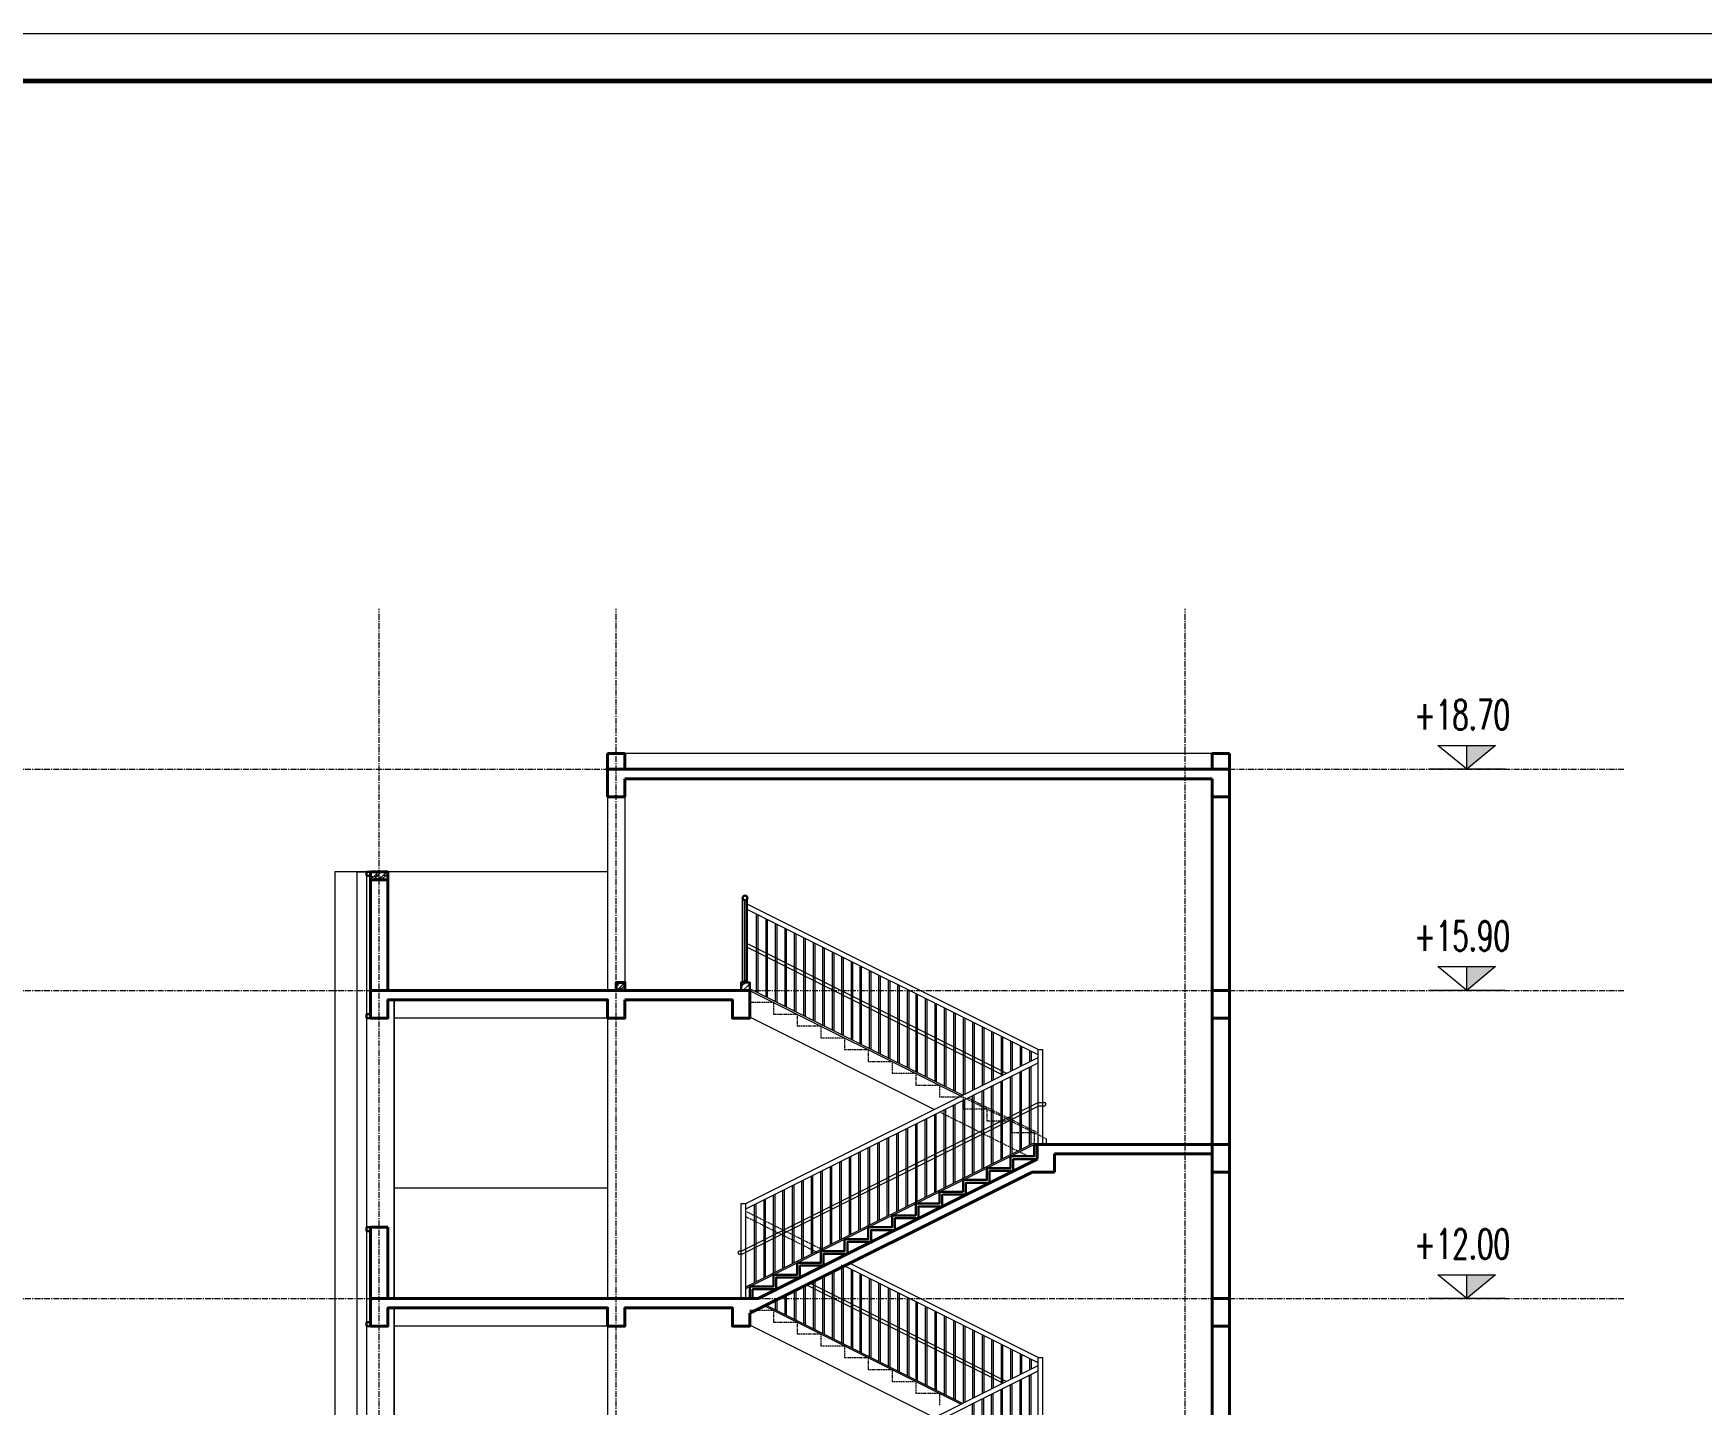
# Model space of a CAD drawing. Header units: millimetres. Extents: x 3174748 to 6019813, y -1021377 to -162175.
# Drawn here: x 4323444 to 4344555, y -201169 to -183809 of the extents above; entities that cross this region are included whole.
import ezdxf
from ezdxf.enums import TextEntityAlignment as Align

# ---------------------------------------------------------------- set-up
doc = ezdxf.new("R2010")
doc.units = ezdxf.units.MM
doc.header["$LTSCALE"] = 60
doc.header["$MEASUREMENT"] = 0
doc.linetypes.add('CENTER', pattern=[2, 1.25, -0.25, 0.25, -0.25])
doc.linetypes.add('HIDDEN', pattern=[0.375, 0.25, -0.125])
doc.layers.get('DEFPOINTS').update_dxf_attribs({"lineweight": 0})
for name, color, linetype, lineweight in [('cat1', 30, 'Continuous', 40), ('cat2', 22, 'Continuous', 30), ('hatch1', 136, 'Continuous', 9), ('Khungten_LCDI', 7, 'Continuous', 5), ('LC Text1', 3, 'Continuous', 20), ('LC Text2', 7, 'Continuous', 25), ('manh1', 67, 'Continuous', 13), ('manh2', 155, 'Continuous', 9), ('thay1', 63, 'Continuous', 18), ('thay2', 151, 'Continuous', 15), ('truc', 76, 'CENTER', 9)]:
    doc.layers.add(name, color=color, linetype=linetype, lineweight=lineweight)
doc.styles.add('Khungten', font='VHAVAN.TTF', dxfattribs={"width": 0.9, "height": 5000})
doc.styles.add('T1', font='Vnsimli.shx', dxfattribs={"width": 0.8})
doc.styles.add('Title', font='VHBLACK.TTF', dxfattribs={"width": 0.8})

# ---------------------------------------------------------------- blocks, each defined once
blk = doc.blocks.new('A$C7F5C7EA4')
at = {"layer": 'truc'}
for p, q in [((5947, 0), (5947, 26899)), ((8946, 0), (8946, 26899)), ((16146, 0), (16146, 26899)), ((984, 24868), (21699, 24868)), ((984, 22068), (21699, 22068)), ((984, 18168), (21699, 18168)), ((984, 14268), (21699, 14268)), ((984, 10368), (21699, 10368)), ((984, 6168), (21699, 6168))]:
    blk.add_line(p, q, dxfattribs=at)
blk = doc.blocks.new('lcdi fix H')
at = {"layer": 'DEFPOINTS', "lineweight": 0}
blk.add_lwpolyline([(-1200, -14850), (-1200, 14850), (40800, 14850), (40800, -14850)], close=True, dxfattribs=at)
at = {"layer": 'Khungten_LCDI', "color": 5, "lineweight": 60}
blk.add_lwpolyline([(0, -14650), (0, 14650), (40600, 14650), (40600, -14650)], close=True, dxfattribs=at)
at = {"color": 7, "style": 'Khungten', "width": 0.8}
for tag, p in [('REVISION', (39498.8, -10746.3)), ('NGAYHT', (39546.1, -11609.4))]:
    blk.add_attdef(tag, text='', height=200, dxfattribs=at).set_placement(p, align=Align.CENTER)
at = {"layer": 'LC Text1', "style": 'Title', "width": 3.882085}
for tag, p, p2 in [('TENBANVE1', (36912.7, -8885.8), (40339.1, -8885.8)), ('TENBANVE2', (36912.7, -9562.5), (40339.1, -9562.5))]:
    blk.add_attdef(tag, text='', height=250, dxfattribs=at).set_placement(p, p2, align=Align.FIT)
at = {"layer": 'LC Text1', "style": 'Title', "width": 0.7}
blk.add_attdef('SOBANVE', text='', height=250, dxfattribs=at).set_placement((39562, -13896.2), align=Align.CENTER)
blk = doc.blocks.new('A$C0F0C530D')
at = {"layer": 'hatch1'}
h = blk.add_hatch(dxfattribs=at)
h.set_pattern_fill('BTCT', color=256, scale=20)
h.set_pattern_definition([(50, (-247291.72, 96718.81), (143.452037, -12.550427), [15, -165]), (355, (-247291.72, 96718.81), (-27.75027, 150.43843), [12, -132]), (100.4514, (-247279.77, 96717.77), (115.701876, 137.88791), [12.74804, -140.22842]), (46.1842, (-247291.72, 96758.81), (213.44821, -33.1038), [22.5, -247.5]), (96.6356, (-247273.93, 96756.05), (186.93254, 194.82357), [19.12206, -210.3426]), (351.1842, (-247291.72, 96758.81), (186.93239, 194.82372), [18, -198]), (21, (-247271.72, 96748.81), (119.38141, -80.52378), [15, -165]), (326, (-247271.72, 96748.81), (48.66307, 145.03001), [12, -132]), (71.4514, (-247261.77, 96742.1), (168.044526, 64.5061), [12.74804, -140.22842]), (37.5, (-247291.72, 96718.813), (2.431971, 66.578771), [0, -130.4, 0, -134, 0, -132.5]), (7.5, (-247291.72, 96718.81), (52.613907, 78.882342), [0, -76.4, 0, -127.4, 0, -50.5]), (327.5, (-247336.32, 96718.813), (106.764487, -4.510974), [0, -50, 0, -156, 0, -207]), (317.5, (-247356.32, 96718.81), (116.637234, 20.020996), [0, -65, 0, -103.6, 0, -147]), (45, (-247291.72, 96718.81), (-53.033009, 53.033009), []), (45, (-247256.365, 96718.81), (-53.033009, 53.033009), [])])
h.paths.add_polyline_path([(110, 100), (0, 100), (0, 0), (110, 0)])
at = {"layer": 'cat1'}
blk.add_lwpolyline([(0, 0), (110, 0), (110, 100), (0, 100)], close=True, dxfattribs=at)
blk = doc.blocks.new('Caodo1')
at = {"layer": 'LC Text1'}
blk.add_hatch(color=4, dxfattribs=at).paths.add_polyline_path([(0, 200), (0, 0), (243, 200)])
at = {"layer": 'LC Text1', "color": 4}
for p, q in [((0, 0), (0, 200)), ((324, 0), (-324, 0))]:
    blk.add_line(p, q, dxfattribs=at)
blk.add_lwpolyline([(-243, 200), (243, 200), (0, 0), (0, 0)], close=True, dxfattribs=at)
at = {"layer": 'LC Text1', "color": 4, "style": 'T1', "width": 0.8}
blk.add_attdef('%%P0,00', text='', height=250, dxfattribs=at).set_placement((-39, 460), align=Align.MIDDLE_CENTER)
blk = doc.blocks.new('A$C734D07D0')
at = {"layer": 'hatch1'}
h = blk.add_hatch(dxfattribs=at)
h.set_pattern_fill('BTCT', color=256, scale=20)
h.set_pattern_definition([(50, (-237974.33, 109918.81), (143.452037, -12.550427), [15, -165]), (355, (-237974.33, 109918.81), (-27.75027, 150.43843), [12, -132]), (100.4514, (-237962.38, 109917.77), (115.70188, 137.88791), [12.74804, -140.22842]), (46.1842, (-237974.33, 109958.81), (213.44821, -33.1038), [22.5, -247.5]), (96.6356, (-237956.54, 109956.05), (186.93254, 194.82357), [19.12206, -210.3426]), (351.1842, (-237974.33, 109958.81), (186.93239, 194.82372), [18, -198]), (21, (-237954.33, 109948.81), (119.38141, -80.52378), [15, -165]), (326, (-237954.33, 109948.81), (48.66307, 145.03001), [12, -132]), (71.4514, (-237944.38, 109942.1), (168.044526, 64.5061), [12.74804, -140.22842]), (37.5, (-237974.33, 109918.813), (2.431971, 66.578771), [0, -130.4, 0, -134, 0, -132.5]), (7.5, (-237974.33, 109918.81), (52.613907, 78.882342), [0, -76.4, 0, -127.4, 0, -50.5]), (327.5, (-238018.93, 109918.813), (106.764487, -4.510974), [0, -50, 0, -156, 0, -207]), (317.5, (-238038.93, 109918.81), (116.637234, 20.020996), [0, -65, 0, -103.6, 0, -147]), (45, (-237974.33, 109918.81), (-53.033009, 53.033009), []), (45, (-237938.975, 109918.81), (-53.033009, 53.033009), [])])
h.paths.add_polyline_path([(220, 100), (0, 100), (0, 0), (220, 0)])
at = {"layer": 'cat1'}
blk.add_lwpolyline([(220, 100), (0, 100), (0, 0), (220, 0)], close=True, dxfattribs=at)

msp = doc.modelspace()

# ---------------------------------------------------------------- hatches: boundary and pattern name
at = {"layer": 'hatch1'}
h = msp.add_hatch(dxfattribs=at)
h.set_pattern_fill('BHAI3', color=256, scale=50, angle=45, pattern_type=2)
h.set_pattern_definition([(45, (3880983.21, -142137.907), (-35.355339, 35.355339), [50])])
h.paths.add_polyline_path([(4332509.7, -195824.5), (4332399.7, -195824.5), (4332399.7, -195924.5), (4332509.7, -195924.5)])

# ---------------------------------------------------------------- linework, layer by layer
at = {"layer": 'cat1'}
for p, q in [((4330929.7, -192924.5), (4330709.7, -192924.5)), ((4330709.7, -193474.5), (4330709.7, -192924.5)), ((4330929.7, -193124.5), (4330929.7, -192924.5)), ((4338359.7, -192924.5), (4338359.7, -193124.5)), ((4338579.7, -192924.5), (4338359.7, -192924.5)), ((4338579.7, -192924.5), (4338579.7, -212968.8)), ((4338579.7, -193124.5), (4330709.7, -193124.5)), ((4338359.7, -193244.5), (4330929.7, -193244.5)), ((4330929.7, -193474.5), (4330929.7, -193244.5)), ((4338359.7, -193244.5), (4338359.7, -205674.5)), ((4330929.7, -193474.5), (4330709.7, -193474.5)), ((4338579.7, -193474.5), (4338359.7, -193474.5)), ((4327710.5, -195924.5), (4327710.5, -194424.5)), ((4327930.5, -194424.5), (4327710.5, -194424.5)), ((4327930.5, -195924.5), (4327930.5, -194424.5)), ((4336109.7, -197874.5), (4338579.7, -197874.5)), ((4336144.7, -197874.5), (4336144.7, -198059.5)), ((4336364.7, -197994.5), (4338359.7, -197994.5)), ((4336364.7, -197994.5), (4336364.7, -198224.5)), ((4332509.7, -200011.2), (4336083, -198224.5)), ((4332614.7, -199824.5), (4336144.7, -198059.5)), ((4336083, -198224.5), (4336364.7, -198224.5)), ((4338359.7, -198224.5), (4338579.7, -198224.5)), ((4327710.5, -199824.5), (4327710.5, -198924.5)), ((4327710.5, -198924.5), (4327930.5, -198924.5)), ((4327930.5, -199824.5), (4327930.5, -198924.5))]:
    msp.add_line(p, q, dxfattribs=at)
for points in [[(4330929.7, -196044.5), (4332289.7, -196044.5), (4332289.7, -196274.5), (4332509.7, -196274.5), (4332509.7, -196044.5), (4332509.7, -195924.5), (4327710.5, -195924.5), (4327710.5, -196274.5), (4327930.5, -196274.5), (4327930.5, -196044.5), (4330709.7, -196044.5), (4330709.7, -196274.5), (4330929.7, -196274.5)], [(4338579.7, -195924.5), (4338359.7, -195924.5), (4338359.7, -196274.5), (4338579.7, -196274.5)], [(4338579.7, -199824.5), (4338359.7, -199824.5), (4338359.7, -200174.5), (4338579.7, -200174.5)]]:
    msp.add_lwpolyline(points, close=True, dxfattribs=at)
msp.add_lwpolyline([(4332614.7, -199824.5), (4327710.5, -199824.5), (4327710.5, -200174.5), (4327930.5, -200174.5), (4327930.5, -199944.5), (4330709.7, -199944.5), (4330709.7, -200174.5), (4330929.7, -200174.5), (4330929.7, -199944.5), (4332289.7, -199944.5), (4332289.7, -200174.5), (4332509.7, -200174.5), (4332509.7, -200011.2)], dxfattribs=at)
at = {"layer": 'cat2'}
for points in [[(4327660.5, -194474.5), (4327710.5, -194474.5), (4327710.5, -194424.5), (4327660.5, -194424.5)], [(4332399.7, -195924.5), (4332509.7, -195924.5), (4332509.7, -195824.5), (4332399.7, -195824.5)], [(4332439.7, -195824.5), (4332459.7, -195824.5), (4332459.7, -195804.5), (4332439.7, -195804.5)], [(4327660.5, -196274.5), (4327710.5, -196274.5), (4327710.5, -196224.5), (4327660.5, -196224.5)], [(4327660.5, -198974.5), (4327710.5, -198974.5), (4327710.5, -198924.5), (4327660.5, -198924.5)], [(4327660.5, -200174.5), (4327710.5, -200174.5), (4327710.5, -200124.5), (4327660.5, -200124.5)]]:
    msp.add_lwpolyline(points, close=True, dxfattribs=at)
for points in [[(4332509.7, -199824.5), (4332509.7, -199674.5), (4332809.7, -199674.5), (4332809.7, -199524.5), (4333109.7, -199524.5), (4333109.7, -199374.5), (4333409.7, -199374.5), (4333409.7, -199224.5), (4333709.7, -199224.5), (4333709.7, -199074.5), (4334009.7, -199074.5), (4334009.7, -198924.5), (4334309.7, -198924.5), (4334309.7, -198774.5), (4334609.7, -198774.5), (4334609.7, -198624.5), (4334909.7, -198624.5), (4334909.7, -198474.5), (4335209.7, -198474.5), (4335209.7, -198324.5), (4335509.7, -198324.5), (4335509.7, -198174.5), (4335809.7, -198174.5), (4335809.7, -198024.5), (4336109.7, -198024.5), (4336109.7, -197874.5)], [(4332544.7, -199824.5), (4332544.7, -199709.5), (4332844.7, -199709.5), (4332844.7, -199559.5), (4333144.7, -199559.5), (4333144.7, -199409.5), (4333444.7, -199409.5), (4333444.7, -199259.5), (4333744.7, -199259.5), (4333744.7, -199109.5), (4334044.7, -199109.5), (4334044.7, -198959.5), (4334344.7, -198959.5), (4334344.7, -198809.5), (4334644.7, -198809.5), (4334644.7, -198659.5), (4334944.7, -198659.5), (4334944.7, -198509.5), (4335244.7, -198509.5), (4335244.7, -198359.5), (4335544.7, -198359.5), (4335544.7, -198209.5), (4335844.7, -198209.5), (4335844.7, -198059.5), (4336144.7, -198059.5), (4336144.7, -197874.5)]]:
    msp.add_lwpolyline(points, dxfattribs=at)
msp.add_circle((4332449.7, -194754.5), 30, dxfattribs=at)
at = {"layer": 'hatch1', "linetype": 'HIDDEN'}
for p, q in [((4336264.7, -197806.7), (4335200.4, -197274.5)), ((4336159.7, -197731.8), (4335269.5, -197286.7)), ((4336029.6, -198024.5), (4334911.7, -197465.6)), ((4333436, -199212.6), (4332459.7, -198724.5)), ((4333368.9, -199246.2), (4332459.7, -198791.6))]:
    msp.add_line(p, q, dxfattribs=at)
for points in [[(4332509.7, -196074.5), (4332809.7, -196074.5), (4332809.7, -196224.5), (4333109.7, -196224.5), (4333109.7, -196374.5), (4333409.7, -196374.5), (4333409.7, -196524.5), (4333709.7, -196524.5), (4333709.7, -196674.5), (4334009.7, -196674.5), (4334009.7, -196824.5), (4334309.7, -196824.5), (4334309.7, -196974.5), (4334609.7, -196974.5), (4334609.7, -197124.5), (4334909.7, -197124.5), (4334909.7, -197274.5), (4335209.7, -197274.5), (4335209.7, -197424.5), (4335509.7, -197424.5), (4335509.7, -197574.5), (4335809.7, -197574.5), (4335809.7, -197724.5), (4336109.7, -197724.5), (4336109.7, -197874.5)], [(4332509.7, -199974.5), (4332809.7, -199974.5), (4332809.7, -200124.5), (4333109.7, -200124.5), (4333109.7, -200274.5), (4333409.7, -200274.5), (4333409.7, -200424.5), (4333709.7, -200424.5), (4333709.7, -200574.5), (4334009.7, -200574.5), (4334009.7, -200724.5), (4334309.7, -200724.5), (4334309.7, -200874.5), (4334609.7, -200874.5), (4334609.7, -201024.5), (4334909.7, -201024.5), (4334909.7, -201174.5)]]:
    msp.add_lwpolyline(points, dxfattribs=at)
at = {"layer": 'manh1'}
msp.add_line((4328009.7, -198424.5), (4330709.7, -198424.5), dxfattribs=at)
at = {"layer": 'manh2'}
for p, q in [((4332439.7, -194784.5), (4332439.7, -195824.5)), ((4332459.7, -194784.5), (4332459.7, -195824.5)), ((4332591.6, -194957.6), (4332591.6, -195947.8)), ((4332611.6, -194967.6), (4332611.6, -195957.8)), ((4332711.6, -195017.6), (4332711.6, -196007.8)), ((4332731.6, -195027.6), (4332731.6, -196017.8)), ((4332831.6, -195077.6), (4332831.6, -196067.8)), ((4332851.6, -195087.6), (4332851.6, -196077.8)), ((4332951.6, -195137.6), (4332951.6, -196127.8)), ((4332971.6, -195147.6), (4332971.6, -196137.8)), ((4333071.6, -195197.6), (4333071.6, -196187.8)), ((4333091.6, -195207.6), (4333091.6, -196197.8)), ((4333191.6, -195257.6), (4333191.6, -196247.8)), ((4333211.6, -195267.6), (4333211.6, -196257.8)), ((4335754.7, -196974.5), (4332479.7, -195337)), ((4335710, -196996.9), (4332479.7, -195381.7)), ((4333311.6, -195317.6), (4333311.6, -196307.8)), ((4333331.6, -195327.6), (4333331.6, -196317.8)), ((4333431.6, -195377.6), (4333431.6, -196367.8)), ((4333451.6, -195387.6), (4333451.6, -196377.8)), ((4333551.6, -195437.6), (4333551.6, -196427.8)), ((4333571.6, -195447.6), (4333571.6, -196437.8)), ((4333671.6, -195497.6), (4333671.6, -196487.8)), ((4333691.6, -195507.6), (4333691.6, -196497.8)), ((4333791.6, -195557.6), (4333791.6, -196547.8)), ((4333811.6, -195567.6), (4333811.6, -196557.8)), ((4333900.7, -195612.1), (4333900.7, -196602.3)), ((4333920.7, -195622.1), (4333920.7, -196612.3)), ((4334020.7, -195672.1), (4334020.7, -196662.3)), ((4334040.7, -195682.1), (4334040.7, -196672.3)), ((4335202.4, -197253.2), (4332509.7, -195906.8)), ((4334140.7, -195732.1), (4334140.7, -196722.3)), ((4334160.7, -195742.1), (4334160.7, -196732.3)), ((4334260.7, -195792.1), (4334260.7, -196782.3)), ((4334280.7, -195802.1), (4334280.7, -196792.3)), ((4334380.7, -195852.1), (4334380.7, -196842.3)), ((4334400.7, -195862.1), (4334400.7, -196852.3)), ((4334500.7, -195912.1), (4334500.7, -196902.3)), ((4334520.7, -195922.1), (4334520.7, -196912.3)), ((4334609.7, -195966.6), (4334609.7, -196956.8)), ((4334629.7, -195976.6), (4334629.7, -196966.8)), ((4334729.7, -196026.6), (4334729.7, -197016.8)), ((4334749.7, -196036.6), (4334749.7, -197026.8)), ((4334849.7, -196086.6), (4334849.7, -197076.8)), ((4334869.7, -196096.6), (4334869.7, -197086.8)), ((4334969.7, -196146.6), (4334969.7, -197136.8)), ((4334989.7, -196156.6), (4334989.7, -197146.8)), ((4335089.7, -196206.6), (4335089.7, -197196.8)), ((4335109.7, -196216.6), (4335109.7, -197206.8)), ((4335209.7, -196266.6), (4335209.7, -197247)), ((4335229.7, -196276.6), (4335229.7, -197237)), ((4335329.7, -196326.6), (4335329.7, -197187)), ((4335349.7, -196336.6), (4335349.7, -197177)), ((4335449.7, -196386.6), (4335449.7, -197127)), ((4335469.7, -196396.6), (4335469.7, -197117)), ((4335569.7, -196446.9), (4335569.7, -197067)), ((4335589.7, -196456.9), (4335589.7, -197057)), ((4335689.7, -196506.6), (4335689.7, -197007)), ((4335709.7, -196516.6), (4335709.7, -196997)), ((4335809.7, -196566.6), (4335809.7, -196947)), ((4335829.7, -196576.6), (4335829.7, -196937)), ((4335929.7, -196626.6), (4335929.7, -196887)), ((4335949.7, -196636.6), (4335949.7, -196877)), ((4336049.7, -196686.6), (4336049.7, -196827)), ((4336069.7, -196696.6), (4336069.7, -196817)), ((4335929.7, -197943.4), (4335929.7, -196954.1)), ((4335949.7, -197933.4), (4335949.7, -196944.1)), ((4336049.7, -197883.4), (4336049.7, -196894.1)), ((4336069.7, -197873.4), (4336069.7, -196884.1)), ((4335569.7, -198123.4), (4335569.7, -197134.1)), ((4335589.7, -198113.4), (4335589.7, -197124.1)), ((4335689.7, -198063.4), (4335689.7, -197074.1)), ((4335709.7, -198053.4), (4335709.7, -197064.1)), ((4335809.7, -198003.4), (4335809.7, -197014.1)), ((4335829.7, -197993.4), (4335829.7, -197004.1)), ((4335089.7, -198363.4), (4335089.7, -197374.1)), ((4335109.7, -198353.4), (4335109.7, -197364.1)), ((4335209.7, -198303.4), (4335209.7, -197314.1)), ((4335229.7, -198293.4), (4335229.7, -197304.1)), ((4335329.7, -198243.4), (4335329.7, -197254.1)), ((4335349.7, -198233.4), (4335349.7, -197244.1)), ((4335449.7, -198183.4), (4335449.7, -197194.1)), ((4335469.7, -198173.4), (4335469.7, -197184.1)), ((4334629.7, -198593.4), (4334629.7, -197604.1)), ((4334729.7, -198543.4), (4334729.7, -197554.1)), ((4334749.7, -198533.4), (4334749.7, -197544.1)), ((4334849.7, -198483.4), (4334849.7, -197494.1)), ((4334869.7, -198473.4), (4334869.7, -197484.1)), ((4334969.7, -198423.4), (4334969.7, -197434.1)), ((4334989.7, -198413.4), (4334989.7, -197424.1)), ((4334249.7, -198783.4), (4334249.7, -197794.1)), ((4334269.7, -198773.4), (4334269.7, -197784.1)), ((4334369.7, -198723.4), (4334369.7, -197734.1)), ((4334389.7, -198713.4), (4334389.7, -197724.1)), ((4334489.7, -198663.4), (4334489.7, -197674.1)), ((4334509.7, -198653.4), (4334509.7, -197664.1)), ((4334609.7, -198603.4), (4334609.7, -197614.1)), ((4332459.7, -199678.4), (4336109.7, -197853.4)), ((4333789.7, -199013.4), (4333789.7, -198024.1)), ((4333889.7, -198963.4), (4333889.7, -197974.1)), ((4333909.7, -198953.4), (4333909.7, -197964.1)), ((4334009.7, -198903.4), (4334009.7, -197914.1)), ((4334029.7, -198893.4), (4334029.7, -197904.1)), ((4334129.7, -198843.4), (4334129.7, -197854.1)), ((4334149.7, -198833.4), (4334149.7, -197844.1)), ((4333409.7, -199203.4), (4333409.7, -198214.1)), ((4333429.7, -199193.4), (4333429.7, -198204.1)), ((4333529.7, -199143.4), (4333529.7, -198154.1)), ((4333549.7, -199133.4), (4333549.7, -198144.1)), ((4333649.7, -199083.4), (4333649.7, -198094.1)), ((4333669.7, -199073.4), (4333669.7, -198084.1)), ((4333769.7, -199023.4), (4333769.7, -198034.1)), ((4332949.7, -199433.4), (4332949.7, -198444.1)), ((4333049.7, -199383.4), (4333049.7, -198394.1)), ((4333069.7, -199373.4), (4333069.7, -198384.1)), ((4333169.7, -199323.4), (4333169.7, -198334.1)), ((4333189.7, -199313.4), (4333189.7, -198324.1)), ((4333289.7, -199263.4), (4333289.7, -198274.1)), ((4333309.7, -199253.4), (4333309.7, -198264.1)), ((4332569.7, -199623.4), (4332569.7, -198634.1)), ((4332589.7, -199613.4), (4332589.7, -198624.1)), ((4332689.7, -199563.4), (4332689.7, -198574.1)), ((4332709.7, -199553.4), (4332709.7, -198564.1)), ((4332809.7, -199503.4), (4332809.7, -198514.1)), ((4332829.7, -199493.4), (4332829.7, -198504.1)), ((4332929.7, -199443.4), (4332929.7, -198454.1)), ((4333551.6, -199490.2), (4333551.6, -200327.8)), ((4333571.6, -199480.2), (4333571.6, -200337.8)), ((4333671.6, -199397.6), (4333671.6, -200387.8)), ((4333691.6, -199407.6), (4333691.6, -200397.8)), ((4333791.6, -199457.6), (4333791.6, -200447.8)), ((4333811.6, -199467.6), (4333811.6, -200457.8)), ((4333191.6, -199670.2), (4333191.6, -200147.8)), ((4333211.6, -199660.2), (4333211.6, -200157.8)), ((4335710, -200896.9), (4333224.1, -199653.9)), ((4335754.7, -200874.5), (4333268.9, -199631.6)), ((4333311.6, -199610.2), (4333311.6, -200207.8)), ((4333331.6, -199600.2), (4333331.6, -200217.8)), ((4333431.6, -199550.2), (4333431.6, -200267.8)), ((4333451.6, -199540.2), (4333451.6, -200277.8)), ((4333900.7, -199512.1), (4333900.7, -200502.3)), ((4333920.7, -199522.1), (4333920.7, -200512.3)), ((4334020.7, -199572.1), (4334020.7, -200562.3)), ((4334040.7, -199582.1), (4334040.7, -200572.3)), ((4334140.7, -199632.1), (4334140.7, -200622.3)), ((4334160.7, -199642.1), (4334160.7, -200632.3)), ((4334260.7, -199692.1), (4334260.7, -200682.3)), ((4334280.7, -199702.1), (4334280.7, -200692.3)), ((4335202.4, -201153.2), (4332714.1, -199909)), ((4332831.6, -199850.2), (4332831.6, -199967.8)), ((4332851.6, -199840.2), (4332851.6, -199977.8)), ((4332951.6, -199790.2), (4332951.6, -200027.8)), ((4332971.6, -199780.2), (4332971.6, -200037.8)), ((4333071.6, -199730.2), (4333071.6, -200087.8)), ((4333091.6, -199720.2), (4333091.6, -200097.8)), ((4334380.7, -199752.1), (4334380.7, -200742.3)), ((4334400.7, -199762.1), (4334400.7, -200752.3)), ((4334500.7, -199812.1), (4334500.7, -200802.3)), ((4334520.7, -199822.1), (4334520.7, -200812.3)), ((4334609.7, -199866.6), (4334609.7, -200856.8)), ((4334629.7, -199876.6), (4334629.7, -200866.8)), ((4334729.7, -199926.6), (4334729.7, -200916.8)), ((4334749.7, -199936.6), (4334749.7, -200926.8)), ((4334849.7, -199986.6), (4334849.7, -200976.8)), ((4334869.7, -199996.6), (4334869.7, -200986.8)), ((4334969.7, -200046.6), (4334969.7, -201036.8)), ((4334989.7, -200056.6), (4334989.7, -201046.8)), ((4335089.7, -200106.6), (4335089.7, -201096.8)), ((4335109.7, -200116.6), (4335109.7, -201106.8)), ((4335209.7, -200166.6), (4335209.7, -201147)), ((4335229.7, -200176.6), (4335229.7, -201137)), ((4335329.7, -200226.6), (4335329.7, -201087)), ((4335349.7, -200236.6), (4335349.7, -201077)), ((4335449.7, -200286.6), (4335449.7, -201027)), ((4335469.7, -200296.6), (4335469.7, -201017)), ((4335569.7, -200346.9), (4335569.7, -200967)), ((4335589.7, -200356.9), (4335589.7, -200957)), ((4335689.7, -200406.6), (4335689.7, -200907)), ((4335709.7, -200416.6), (4335709.7, -200897)), ((4335809.7, -200466.6), (4335809.7, -200847)), ((4335829.7, -200476.6), (4335829.7, -200837)), ((4335929.7, -200526.6), (4335929.7, -200787)), ((4335949.7, -200536.6), (4335949.7, -200777)), ((4336049.7, -200586.6), (4336049.7, -200727)), ((4336069.7, -200596.6), (4336069.7, -200717)), ((4335689.7, -201963.4), (4335689.7, -200974.1)), ((4335709.7, -201953.4), (4335709.7, -200964.1)), ((4335809.7, -201903.4), (4335809.7, -200914.1)), ((4335829.7, -201893.4), (4335829.7, -200904.1)), ((4335929.7, -201843.4), (4335929.7, -200854.1)), ((4335949.7, -201833.4), (4335949.7, -200844.1)), ((4336049.7, -201783.4), (4336049.7, -200794.1)), ((4336069.7, -201773.4), (4336069.7, -200784.1)), ((4335329.7, -202143.4), (4335329.7, -201154.1)), ((4335349.7, -202133.4), (4335349.7, -201144.1)), ((4335449.7, -202083.4), (4335449.7, -201094.1)), ((4335469.7, -202073.4), (4335469.7, -201084.1)), ((4335569.7, -202023.4), (4335569.7, -201034.1)), ((4335589.7, -202013.4), (4335589.7, -201024.1))]:
    msp.add_line(p, q, dxfattribs=at)
at = {"layer": 'thay1'}
for p, q in [((4338359.7, -192924.5), (4330929.7, -192924.5)), ((4330709.7, -193474.5), (4330709.7, -195924.5)), ((4330929.7, -193474.5), (4330929.7, -195924.5)), ((4327259.7, -194424.5), (4327259.7, -211974.5)), ((4327710.5, -194424.5), (4327259.7, -194424.5)), ((4330709.7, -194424.5), (4327930.5, -194424.5)), ((4332419.7, -195824.5), (4332419.7, -194754.5)), ((4332479.7, -195824.5), (4332479.7, -194754.5)), ((4328009.7, -199824.5), (4328009.7, -196044.5)), ((4328009.7, -196044.5), (4328009.7, -199824.5)), ((4335180, -197264.3), (4332509.7, -195929.2)), ((4330709.7, -196274.5), (4328009.7, -196274.5)), ((4330709.7, -196274.5), (4330709.7, -199824.5)), ((4334844.6, -197432), (4332509.7, -196264.6)), ((4336264.7, -197874.5), (4336264.7, -197806.7)), ((4332459.7, -199700.8), (4336109.7, -197875.8)), ((4335180, -201164.3), (4332691.7, -199920.2)), ((4328009.7, -203724.5), (4328009.7, -199944.5)), ((4328009.7, -199944.5), (4328009.7, -203724.5)), ((4330709.7, -200174.5), (4328009.7, -200174.5)), ((4330709.7, -200174.5), (4330709.7, -203724.5)), ((4334844.6, -201332), (4332509.7, -200164.6))]:
    msp.add_line(p, q, dxfattribs=at)
at = {"layer": 'thay2'}
for p, q in [((4336159.7, -196674.5), (4332459.7, -194824.5)), ((4336159.7, -196741.6), (4332459.7, -194891.6)), ((4336159.7, -197874.5), (4336159.7, -196674.5)), ((4336159.7, -196674.5), (4336219.7, -196674.5)), ((4336219.7, -197874.5), (4336219.7, -196674.5)), ((4332459.7, -198624.5), (4336159.7, -196774.5)), ((4332459.7, -198691.6), (4336159.7, -196841.6)), ((4332399.7, -199224.5), (4336159.7, -197344.5)), ((4332409.1, -199264.5), (4336169.1, -197384.5)), ((4336159.7, -197344.5), (4336239.7, -197344.5)), ((4336169.1, -197384.5), (4336239.7, -197384.5)), ((4332399.7, -199824.5), (4332399.7, -198624.5)), ((4332399.7, -198624.5), (4332459.7, -198624.5)), ((4332459.7, -199824.5), (4332459.7, -198624.5)), ((4332399.7, -199224.5), (4332379.7, -199224.5)), ((4332409.1, -199264.5), (4332379.7, -199264.5)), ((4336159.7, -200641.6), (4333704.3, -199413.9)), ((4336159.7, -200574.5), (4333771.4, -199380.3)), ((4332459.7, -202524.5), (4336159.7, -200674.5)), ((4332459.7, -202591.6), (4336159.7, -200741.6)), ((4336159.7, -201774.5), (4336159.7, -200574.5)), ((4336159.7, -200574.5), (4336219.7, -200574.5)), ((4336219.7, -201774.5), (4336219.7, -200574.5))]:
    msp.add_line(p, q, dxfattribs=at)
msp.add_lwpolyline([(4327540.5, -194424.5), (4327660.5, -194424.5), (4327660.5, -207824.5), (4327540.5, -207824.5)], close=True, dxfattribs=at)
for centre, start, end in [((4336239.7, -197364.5), 270, 90), ((4332379.7, -199244.5), 90, 270)]:
    msp.add_arc(centre, 20, start, end, dxfattribs=at)

# ---------------------------------------------------------------- block references
at = {"layer": 'cat1'}
for name, p in [('A$C734D07D0', (4327710.5, -194524.5)), ('A$C0F0C530D', (4330819.7, -195924.5))]:
    msp.add_blockref(name, p, dxfattribs=at)
at = {"layer": 'LC Text1'}
ref = msp.add_blockref('Caodo1', (4341582.8, -193124.5), dxfattribs=dict(at, xscale=1.5, yscale=1.5, zscale=1.5))
ref.add_attrib('%%P0,00', '+18.70', dxfattribs={"layer": 'LC Text2', "height": 375, "style": 'T1', "width": 0.65}).set_placement((4341524.2, -192435.3), align=Align.MIDDLE_CENTER)
ref = msp.add_blockref('Caodo1', (4341582.8, -195924.5), dxfattribs=dict(at, xscale=1.5, yscale=1.5, zscale=1.5))
ref.add_attrib('%%P0,00', '+15.90', dxfattribs={"layer": 'LC Text2', "height": 375, "style": 'T1', "width": 0.65}).set_placement((4341524.2, -195235.3), align=Align.MIDDLE_CENTER)
ref = msp.add_blockref('Caodo1', (4341582.8, -199824.5), dxfattribs=dict(at, xscale=1.5, yscale=1.5, zscale=1.5))
ref.add_attrib('%%P0,00', '+12.00', dxfattribs={"layer": 'LC Text2', "height": 375, "style": 'T1', "width": 0.65}).set_placement((4341524.2, -199135.3), align=Align.MIDDLE_CENTER)
at = {"layer": 'thay1', "ltscale": 2, "xscale": 3.000002513308824, "yscale": 3.000002513308824, "zscale": 3.000002513308824}
msp.add_blockref('lcdi fix H', (4278530.8, -228358.7), dxfattribs=at)
at = {"layer": 'truc'}
msp.add_blockref('A$C7F5C7EA4', (4321873.2, -217992.5), dxfattribs=at)

doc.saveas('drawing.dxf')
